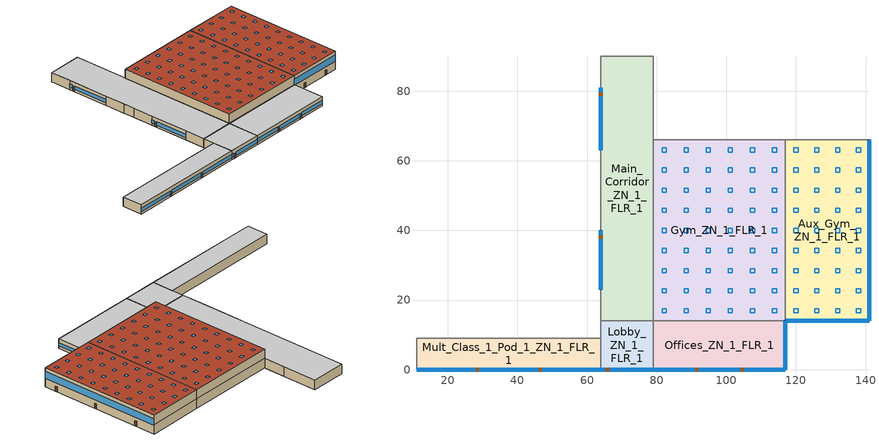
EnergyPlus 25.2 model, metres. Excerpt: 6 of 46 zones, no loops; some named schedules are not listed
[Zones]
Mult_Class_1_Pod_1_ZN_1_FLR_1
 floor ground (Mult_Class_1_Pod_1_ZN_1_FLR_1_Floor_Ffactor): 11,9 64,9 64,0 11,0 z0
 wall outside (nonres_ext_wall_grd): 11,0 64,0 z0:4
 wall to Lobby_ZN_1_FLR_1 (int_wall): 64,0 64,9 z0:4
 wall to Corridor_Pod_1_ZN_1_FLR_1 (int_wall): 64,9 11,9 z0:4
 wall to Corner_Class_1_Pod_1_ZN_1_FLR_1 (int_wall): 11,9 11,0 z0:4
 window (NonresWindow_U_0.369_SHGC_0.357): 11.05,0 27.87,0 / 29.09,0 45.91,0 / 47.13,0 63.95,0 z1.03:2.5
 door (Swinging Door_con): 28.05,0 28.96,0 / 46.08,0 46.99,0 z0:2.13
 ceiling to Mult_Class_1_Pod_1_ZN_1_FLR_2 (int_slab_ceiling): 11,0 64,0 64,9 11,9 z4
Main_Corridor_ZN_1_FLR_1
 floor ground (Main_Corridor_ZN_1_FLR_1_Floor_Ffactor): 64,90 79,90 79,14 64,14 z0
 wall outside (nonres_ext_wall_grd): 64,81 64,63 / 64,40 64,23 z0:4
 wall to Lobby_ZN_1_FLR_1 (int_wall): 64,14 79,14 z0:4
 wall to Gym_ZN_1_FLR_1 (int_wall): 79,14 79,66 z0:4
 wall to Mech_ZN_1_FLR_1 (int_wall): 79,66 79,75 z0:4
 wall to Auditorium_ZN_1_FLR_1 (int_wall): 79,75 79,90 z0:4
 wall to Bathrooms_ZN_1_FLR_1 (int_wall): 79,90 64,90 z0:4
 wall to Mult_Class_1_Pod_3_ZN_1_FLR_1 (int_wall): 64,90 64,81 z0:4
 wall to Mult_Class_2_Pod_2_ZN_1_FLR_1 (int_wall): 64,63 64,54 z0:4
 wall to Corridor_Pod_2_ZN_1_FLR_1 (int_wall): 64,54 64,49 z0:4
 wall to Mult_Class_1_Pod_2_ZN_1_FLR_1 (int_wall): 64,49 64,40 z0:4
 wall to Mult_Class_2_Pod_1_ZN_1_FLR_1 (int_wall): 64,23 64,14 z0:4
 window (NonresWindow_U_0.369_SHGC_0.357): 64,80.95 64,79.73 / 64,78.51 64,63.05 z1:2.51; 64,39.95 64,38.73 / 64,37.51 64,23.05 z0.99:2.51
 door (Swinging Door_con): 64,79.62 64,78.7 / 64,38.55 64,37.63 z0:2.13
 ceiling to Main_Corridor_ZN_1_FLR_2 (int_slab_ceiling): 64,14 79,14 79,90 64,90 z4
Lobby_ZN_1_FLR_1
 floor ground (Lobby_ZN_1_FLR_1_Floor_Ffactor): 64,14 79,14 79,0 64,0 z0
 wall outside (nonres_ext_wall_grd): 64,0 79,0 z0:4
 wall to Offices_ZN_1_FLR_1 (int_wall): 79,0 79,14 z0:4
 wall to Corridor_Pod_1_ZN_1_FLR_1 (int_wall): 64,14 64,9 z0:4
 window (NonresWindow_U_0.369_SHGC_0.357): 64.05,0 65.27,0 / 66.49,0 78.95,0 z0.97:2.51
 door (Swinging Door_con): 65.43,0 66.35,0 z0:2.13
 ceiling to Lobby_ZN_1_FLR_2 (int_slab_ceiling): 64,0 79,0 79,14 64,14 z4
Offices_ZN_1_FLR_1
 floor ground (Offices_ZN_1_FLR_1_Floor_Ffactor): 79,14 117,14 117,0 79,0 z0
 wall outside (nonres_ext_wall_grd): 79,0 117,0 117,14 z0:4
 wall to Gym_ZN_1_FLR_1 (int_wall): 117,14 79,14 z0:4
 window (NonresWindow_U_0.369_SHGC_0.357): 117,0.05 117,13.95 z1.1:2.51; 79.05,0 90.87,0 / 92.09,0 103.91,0 / 105.13,0 116.95,0 z1:2.5
 door (Swinging Door_con): 91.08,0 91.99,0 / 104.08,0 104.99,0 z0:2.13
 ceiling to Offices_ZN_1_FLR_2 (int_slab_ceiling): 79,0 117,0 117,14 79,14 z4
Gym_ZN_1_FLR_1
 floor adiabatic (Gym_ZN_1_FLR_1_Floor_Ffactor): 79,66 117,66 117,14 79,14 z0
 wall to Aux_Gym_ZN_1_FLR_1 (int_wall): 117,14 117,66 z0:4; 117,14 117,66 z4:8
 wall to Mech_ZN_1_FLR_1 (int_wall): 117,66 79,66 z0:4
 wall to Offices_ZN_1_FLR_2 (int_wall): 79,14 117,14 z4:8
 wall to Mech_ZN_1_FLR_2 (int_wall): 117,66 79,66 z4:8
 wall to Main_Corridor_ZN_1_FLR_2 (int_wall): 79,66 79,14 z4:8
 roof outside (nonres_roof): 79,14 117,14 117,66 79,66 z8
 skylight (NonresSkylight_U_0.5_SHGC_0.4): 81.56,16.28 82.78,16.28 82.78,17.5 81.56,17.5 z8; 87.89,16.28 89.11,16.28 89.11,17.5 87.89,17.5 z8; 94.22,16.28 95.44,16.28 95.44,17.5 94.22,17.5 z8; 100.56,16.28 101.78,16.28 101.78,17.5 100.56,17.5 z8; 106.89,16.28 108.11,16.28 108.11,17.5 106.89,17.5 z8; 113.22,16.28 114.44,16.28 114.44,17.5 113.22,17.5 z8; 81.56,22.06 82.78,22.06 82.78,23.28 81.56,23.28 z8; 87.89,22.06 89.11,22.06 89.11,23.28 87.89,23.28 z8; 94.22,22.06 95.44,22.06 95.44,23.28 94.22,23.28 z8; 100.56,22.06 101.78,22.06 101.78,23.28 100.56,23.28 z8; 106.89,22.06 108.11,22.06 108.11,23.28 106.89,23.28 z8; 113.22,22.06 114.44,22.06 114.44,23.28 113.22,23.28 z8; 81.56,27.83 82.78,27.83 82.78,29.05 81.56,29.05 z8; 87.89,27.83 89.11,27.83 89.11,29.05 87.89,29.05 z8; 94.22,27.83 95.44,27.83 95.44,29.05 94.22,29.05 z8; 100.56,27.83 101.78,27.83 101.78,29.05 100.56,29.05 z8; 106.89,27.83 108.11,27.83 108.11,29.05 106.89,29.05 z8; 113.22,27.83 114.44,27.83 114.44,29.05 113.22,29.05 z8; 81.56,33.61 82.78,33.61 82.78,34.83 81.56,34.83 z8; 87.89,33.61 89.11,33.61 89.11,34.83 87.89,34.83 z8; 94.22,33.61 95.44,33.61 95.44,34.83 94.22,34.83 z8; 100.56,33.61 101.78,33.61 101.78,34.83 100.56,34.83 z8; 106.89,33.61 108.11,33.61 108.11,34.83 106.89,34.83 z8; 113.22,33.61 114.44,33.61 114.44,34.83 113.22,34.83 z8; 81.56,39.39 82.78,39.39 82.78,40.61 81.56,40.61 z8; 87.89,39.39 89.11,39.39 89.11,40.61 87.89,40.61 z8; 94.22,39.39 95.44,39.39 95.44,40.61 94.22,40.61 z8; 100.56,39.39 101.78,39.39 101.78,40.61 100.56,40.61 z8; 106.89,39.39 108.11,39.39 108.11,40.61 106.89,40.61 z8; 113.22,39.39 114.44,39.39 114.44,40.61 113.22,40.61 z8; 81.56,45.17 82.78,45.17 82.78,46.39 81.56,46.39 z8; 87.89,45.17 89.11,45.17 89.11,46.39 87.89,46.39 z8; 94.22,45.17 95.44,45.17 95.44,46.39 94.22,46.39 z8; 100.56,45.17 101.78,45.17 101.78,46.39 100.56,46.39 z8; 106.89,45.17 108.11,45.17 108.11,46.39 106.89,46.39 z8; 113.22,45.17 114.44,45.17 114.44,46.39 113.22,46.39 z8; 81.56,50.95 82.78,50.95 82.78,52.17 81.56,52.17 z8; 87.89,50.95 89.11,50.95 89.11,52.17 87.89,52.17 z8; 94.22,50.95 95.44,50.95 95.44,52.17 94.22,52.17 z8; 100.56,50.95 101.78,50.95 101.78,52.17 100.56,52.17 z8; 106.89,50.95 108.11,50.95 108.11,52.17 106.89,52.17 z8; 113.22,50.95 114.44,50.95 114.44,52.17 113.22,52.17 z8; 81.56,56.72 82.78,56.72 82.78,57.94 81.56,57.94 z8; 87.89,56.72 89.11,56.72 89.11,57.94 87.89,57.94 z8; 94.22,56.72 95.44,56.72 95.44,57.94 94.22,57.94 z8; 100.56,56.72 101.78,56.72 101.78,57.94 100.56,57.94 z8; 106.89,56.72 108.11,56.72 108.11,57.94 106.89,57.94 z8; 113.22,56.72 114.44,56.72 114.44,57.94 113.22,57.94 z8; 81.56,62.5 82.78,62.5 82.78,63.72 81.56,63.72 z8; 87.89,62.5 89.11,62.5 89.11,63.72 87.89,63.72 z8; 94.22,62.5 95.44,62.5 95.44,63.72 94.22,63.72 z8; 100.56,62.5 101.78,62.5 101.78,63.72 100.56,63.72 z8; 106.89,62.5 108.11,62.5 108.11,63.72 106.89,63.72 z8; 113.22,62.5 114.44,62.5 114.44,63.72 113.22,63.72 z8
Aux_Gym_ZN_1_FLR_1
 floor ground (Aux_Gym_ZN_1_FLR_1_Floor_Ffactor): 117,66 141,66 141,14 117,14 z0
 wall outside (nonres_ext_wall_grd): 117,14 141,14 141,66 z0:8
 wall to Kitchen_ZN_1_FLR_1 (int_wall): 141,66 117,66 z0:4
 wall to LIBRARY_MEDIA_CENTER_ZN_1_FLR_2 (int_wall): 141,66 117,66 z4:8
 window (NonresWindow_U_0.369_SHGC_0.357): 117.05,14 140.95,14 z3.69:6.51; 141,14.05 141,65.95 z3.7:6.5
 door (Swinging Door_con): 122.72,14 123.64,14 / 135.15,14 136.06,14 / 141,18.84 141,19.75 / 141,37.53 141,38.44 / 141,56.72 141,57.64 z0:2.13
 roof outside (nonres_roof): 117,14 141,14 141,66 117,66 z8
 skylight (NonresSkylight_U_0.5_SHGC_0.4): 119.39,16.28 120.61,16.28 120.61,17.5 119.39,17.5 z8; 125.39,16.28 126.61,16.28 126.61,17.5 125.39,17.5 z8; 131.39,16.28 132.61,16.28 132.61,17.5 131.39,17.5 z8; 137.39,16.28 138.61,16.28 138.61,17.5 137.39,17.5 z8; 119.39,22.06 120.61,22.06 120.61,23.28 119.39,23.28 z8; 125.39,22.06 126.61,22.06 126.61,23.28 125.39,23.28 z8; 131.39,22.06 132.61,22.06 132.61,23.28 131.39,23.28 z8; 137.39,22.06 138.61,22.06 138.61,23.28 137.39,23.28 z8; 119.39,27.83 120.61,27.83 120.61,29.05 119.39,29.05 z8; 125.39,27.83 126.61,27.83 126.61,29.05 125.39,29.05 z8; 131.39,27.83 132.61,27.83 132.61,29.05 131.39,29.05 z8; 137.39,27.83 138.61,27.83 138.61,29.05 137.39,29.05 z8; 119.39,33.61 120.61,33.61 120.61,34.83 119.39,34.83 z8; 125.39,33.61 126.61,33.61 126.61,34.83 125.39,34.83 z8; 131.39,33.61 132.61,33.61 132.61,34.83 131.39,34.83 z8; 137.39,33.61 138.61,33.61 138.61,34.83 137.39,34.83 z8; 119.39,39.39 120.61,39.39 120.61,40.61 119.39,40.61 z8; 125.39,39.39 126.61,39.39 126.61,40.61 125.39,40.61 z8; 131.39,39.39 132.61,39.39 132.61,40.61 131.39,40.61 z8; 137.39,39.39 138.61,39.39 138.61,40.61 137.39,40.61 z8; 119.39,45.17 120.61,45.17 120.61,46.39 119.39,46.39 z8; 125.39,45.17 126.61,45.17 126.61,46.39 125.39,46.39 z8; 131.39,45.17 132.61,45.17 132.61,46.39 131.39,46.39 z8; 137.39,45.17 138.61,45.17 138.61,46.39 137.39,46.39 z8; 119.39,50.95 120.61,50.95 120.61,52.17 119.39,52.17 z8; 125.39,50.95 126.61,50.95 126.61,52.17 125.39,52.17 z8; 131.39,50.95 132.61,50.95 132.61,52.17 131.39,52.17 z8; 137.39,50.95 138.61,50.95 138.61,52.17 137.39,52.17 z8; 119.39,56.72 120.61,56.72 120.61,57.94 119.39,57.94 z8; 125.39,56.72 126.61,56.72 126.61,57.94 125.39,57.94 z8; 131.39,56.72 132.61,56.72 132.61,57.94 131.39,57.94 z8; 137.39,56.72 138.61,56.72 138.61,57.94 137.39,57.94 z8; 119.39,62.5 120.61,62.5 120.61,63.72 119.39,63.72 z8; 125.39,62.5 126.61,62.5 126.61,63.72 125.39,63.72 z8; 131.39,62.5 132.61,62.5 132.61,63.72 131.39,63.72 z8; 137.39,62.5 138.61,62.5 138.61,63.72 137.39,63.72 z8
[Building]
SchoolSecondary: North Axis=0; Terrain=City; Loads Convergence Tolerance Value=0.04; Temperature Convergence Tolerance Value=0.2; Solar Distribution=FullInteriorAndExterior; Maximum Number of Warmup Days=50; Minimum Number of Warmup Days=6
[Site:Location]
Albuquerque.Intl.Sunport_NM_USA WMO=723650: Latitude=35.04; Longitude=-106.62; Time Zone=-7; Elevation=1620
[SizingPeriod:DesignDay] Day of Month=21; DryBulb Temperature Range Modifier Type=DefaultMultipliers; Humidity Condition Type=Wetbulb; Barometric Pressure=83318; Rain Indicator=No; Snow Indicator=No; Daylight Saving Time Indicator=No
Name | Month | Day Type | Maximum DryBulb Temperature | Daily DryBulb Temperature Range | Wetbulb or DewPoint at Maximum DryBulb | Wind Speed | Wind Direction | Solar Model Indicator | Sky Clearness | ASHRAE Clear Sky Optical Depth for Beam Irradiance taub | ASHRAE Clear Sky Optical Depth for Diffuse Irradiance taud
Albuquerque.Intl.Sunport_NM_USA Ann Htg 99.6% Condns DB | 12 | WinterDesignDay | -7.9 | 0 | -7.9 | 3.2 | 0 | ASHRAEClearSky | 0
Albuquerque.Intl.Sunport_NM_USA Ann Clg .4% Condns DB=>MWB | 7 | SummerDesignDay | 35.1 | 13.5 | 15.7 | 4.4 | 220 | ASHRAETau |  | 0.463 | 1.887
[Site:GroundTemperature:FCfactorMethod]
January Ground Temperature=13.7; February Ground Temperature=7; March Ground Temperature=2.1; April Ground Temperature=2.6; May Ground Temperature=4.3; June Ground Temperature=8.8; July Ground Temperature=13.9; August Ground Temperature=17.8; September Ground Temperature=23.2; October Ground Temperature=25.6; November Ground Temperature=24.1; December Ground Temperature=20.5
[Site:WaterMainsTemperature]
Calculation Method=CORRELATION; Annual Average Outdoor Air Temperature=13.6333; Maximum Difference In Monthly Average Outdoor Air Temperatures=23.5
[Material]
Name | Roughness | Thickness | Conductivity | Density | Specific Heat | Thermal Absorptance | Solar Absorptance | Visible Absorptance
Std Wood 6inch | MediumSmooth | 0.15 | 0.12 | 540 | 1210 | 0.9 | 0.7 | 0.7
F07 25mm stucco | Smooth | 0.0254 | 0.72 | 1856 | 840 | 0.9 | 0.7 | 0.7
F08 Metal surface | Smooth | 0.0008 | 45.28 | 7824 | 500
F13 Built-up roofing | Rough | 0.0095 | 0.16 | 1120 | 1460 | 0.9 | 0.77
G01 13mm gypsum board | Smooth | 0.0127 | 0.16 | 800 | 1090 | 0.9 | 0.7 | 0.5
G01 16mm gypsum board | MediumSmooth | 0.0159 | 0.16 | 800 | 1090
100mm Normalweight concrete floor | MediumRough | 0.1016 | 2.31 | 2322 | 832
[Material:NoMass] Thermal Absorptance=0.9; Solar Absorptance=0.7
Name | Roughness | Thermal Resistance | Visible Absorptance
Opaque Door panel_con | MediumRough | 0.475973 | 0.7
CP02 CARPET PAD | VeryRough | 0.21648 | 0.8
Nonres_Roof_Insulation | MediumSmooth | 5.30668 | 0.7
Nonres_Exterior_Wall_Insulation_grd | MediumSmooth | 1.34659 | 0.7
[WindowMaterial:SimpleGlazingSystem]
Name | UFactor | Solar Heat Gain Coefficient | Visible Transmittance
Nonres Window Glazing Layer | 2.09528 | 0.357 | 0.3927
Nonres Skylight Glazing Layer | 2.83913 | 0.4 | 0.4
[Construction]
Swinging Door_con: Opaque Door panel_con
InteriorFurnishings: Std Wood 6inch
int_wall: G01 13mm gypsum board, G01 13mm gypsum board
int_slab_ceiling: CP02 CARPET PAD, 100mm Normalweight concrete floor
nonres_roof: F13 Built-up roofing, Nonres_Roof_Insulation, F08 Metal surface
nonres_ext_wall_grd: F07 25mm stucco, G01 16mm gypsum board, Nonres_Exterior_Wall_Insulation_grd, G01 16mm gypsum board
NonresWindow_U_0.369_SHGC_0.357: Nonres Window Glazing Layer
NonresSkylight_U_0.5_SHGC_0.4: Nonres Skylight Glazing Layer
[Construction:FfactorGroundFloor] FFactor=0.90012
Name | Area | PerimeterExposed
Mult_Class_1_Pod_1_ZN_1_FLR_1_Floor_Ffactor | 477 | 53
Main_Corridor_ZN_1_FLR_1_Floor_Ffactor | 1140 | 35
Lobby_ZN_1_FLR_1_Floor_Ffactor | 210 | 15
Offices_ZN_1_FLR_1_Floor_Ffactor | 532 | 52
Gym_ZN_1_FLR_1_Floor_Ffactor | 1976 | 0
Aux_Gym_ZN_1_FLR_1_Floor_Ffactor | 1248 | 76
[Zone] Type=1; Multiplier=1; Ceiling Height=4; Floor Area=autocalculate; Part of Total Floor Area=Yes
Name | Volume
Mult_Class_1_Pod_1_ZN_1_FLR_1 | 1908
Main_Corridor_ZN_1_FLR_1 | 4560
Lobby_ZN_1_FLR_1 | 840
Offices_ZN_1_FLR_1 | 2128
Gym_ZN_1_FLR_1 | 15808
Aux_Gym_ZN_1_FLR_1 | 9984
[InternalMass] Construction=InteriorFurnishings
Name | Zone or ZoneList | Surface Area
Mult_Class_1_Pod_1_ZN_1_FLR_1_InternalMass_1 | Mult_Class_1_Pod_1_ZN_1_FLR_1 | 954
Main_Corridor_ZN_1_FLR_1_InternalMass_1 | Main_Corridor_ZN_1_FLR_1 | 2280
Lobby_ZN_1_FLR_1_InternalMass_1 | Lobby_ZN_1_FLR_1 | 420
Offices_ZN_1_FLR_1_InternalMass_1 | Offices_ZN_1_FLR_1 | 1064
Gym_ZN_1_FLR_1_InternalMass_1 | Gym_ZN_1_FLR_1 | 3952
Aux_Gym_ZN_1_FLR_1_InternalMass_1 | Aux_Gym_ZN_1_FLR_1 | 2496
[People] Fraction Radiant=0.3; Sensible Heat Fraction=AUTOCALCULATE; Activity Level Schedule=ACTIVITY_SCH; Enable ASHRAE 55 Comfort Warnings=No; Mean Radiant Temperature Calculation Type=EnclosureAveraged; Work Efficiency Schedule=WORK_EFF_SCH; Clothing Insulation Calculation Method=ClothingInsulationSchedule; Clothing Insulation Schedule=CLOTHING_SCH; Air Velocity Schedule=AIR_VELO_SCH; Thermal Comfort Model 1 Type=FANGER
Name | Zone or ZoneList or Space or SpaceList | Number of People Schedule | Number of People Calculation Method | Floor Area per Person | Number of People
Mult_Class_1_Pod_1_ZN_1_FLR_1 | Mult_Class_1_Pod_1_ZN_1_FLR_1 | BLDG_OCC_SCH | Area/Person | 2.654
Offices_ZN_1_FLR_1 | Offices_ZN_1_FLR_1 | BLDG_OCC_SCH_Offices_w_SB | Area/Person | 18.579
Gym_ZN_1_FLR_1 | Gym_ZN_1_FLR_1 | BLDG_OCC_SCH_Gym | Area/Person | 3.096771
Aux_Gym_ZN_1_FLR_1 | Aux_Gym_ZN_1_FLR_1 | BLDG_OCC_SCH_Gym | Area/Person | 3.096771
LOBBY_ZN_1_FLR_1 | LOBBY_ZN_1_FLR_1 | BLDG_OCC_SCH | People |  | 22.607
MAIN_CORRIDOR_ZN_1_FLR_1 | MAIN_CORRIDOR_ZN_1_FLR_1 | BLDG_OCC_SCH | People |  | 61.361
[Lights] Design Level Calculation Method=Watts/Area; Return Air Fraction=0; Fraction Radiant=0.37; Fraction Visible=0.2; Fraction Replaceable=1; EndUse Subcategory=LightsWired; Return Air Fraction Calculated from Plenum Temperature=No
Name | Zone or ZoneList or Space or SpaceList | Schedule | Watts per Floor Area
Mult_Class_1_Pod_1_ZN_1_FLR_1_Lights | Mult_Class_1_Pod_1_ZN_1_FLR_1 | ltg_sch_classroom | 7.42257
Main_Corridor_ZN_1_FLR_1_Lights | Main_Corridor_ZN_1_FLR_1 | ltg_sch_corridor | 4.299174
Lobby_ZN_1_FLR_1_Lights | Lobby_ZN_1_FLR_1 | ltg_sch_lobby | 7.750008
Offices_ZN_1_FLR_1_Lights | Offices_ZN_1_FLR_1 | ltg_sch_office | 6.416874
Gym_ZN_1_FLR_1_Lights | Gym_ZN_1_FLR_1 | ltg_sch_gym | 7.188129
Aux_Gym_ZN_1_FLR_1_Lights | Aux_Gym_ZN_1_FLR_1 | ltg_sch_gym | 7.188129
[ElectricEquipment] Schedule=BLDG_EQUIP_SCH; Design Level Calculation Method=EquipmentLevel; Fraction Latent=0; Fraction Radiant=0.5; Fraction Lost=0; EndUse Subcategory=MiscPlug
Name | Zone or ZoneList or Space or SpaceList | Design Level
Mult_Class_1_Pod_1_ZN_1_FLR_1_PlugMisc_Equip | Mult_Class_1_Pod_1_ZN_1_FLR_1 | 4770
Main_Corridor_ZN_1_FLR_1_PlugMisc_Equip | Main_Corridor_ZN_1_FLR_1 | 4560
Lobby_ZN_1_FLR_1_PlugMisc_Equip | Lobby_ZN_1_FLR_1 | 840
Offices_ZN_1_FLR_1_PlugMisc_Equip | Offices_ZN_1_FLR_1 | 5745.6
Gym_ZN_1_FLR_1_PlugMisc_Equip | Gym_ZN_1_FLR_1 | 9880
Aux_Gym_ZN_1_FLR_1_PlugMisc_Equip | Aux_Gym_ZN_1_FLR_1 | 6240
[ZoneInfiltration:DesignFlowRate] Temperature Term Coefficient=0; Velocity Squared Term Coefficient=0
Name | Zone or ZoneList or Space or SpaceList | Schedule | Design Flow Rate Calculation Method | Flow Rate per Exterior Surface Area | Constant Term Coefficient | Velocity Term Coefficient | Design Flow Rate
Mult_Class_1_Pod_1_ZN_1_FLR_1_Infiltration | Mult_Class_1_Pod_1_ZN_1_FLR_1 | INFIL_SCH_PNNL | Flow/ExteriorWallArea | 0.000569572 | 0 | 0.224
Main_Corridor_ZN_1_FLR_1_Infiltration | Main_Corridor_ZN_1_FLR_1 | INFIL_SCH_PNNL | Flow/ExteriorWallArea | 0.000569572 | 0 | 0.224
Lobby_ZN_1_FLR_1_Infiltration | Lobby_ZN_1_FLR_1 | INFIL_SCH_PNNL | Flow/ExteriorWallArea | 0.000569572 | 0 | 0.224
Lobby_ZN_1_FLR_1_Door_Infiltration | Lobby_ZN_1_FLR_1 | INFIL_Door_Opening_SCH | Flow/Zone |  | 1 | 0 | 5.11449
Offices_ZN_1_FLR_1_Infiltration | Offices_ZN_1_FLR_1 | INFIL_SCH_PNNL | Flow/ExteriorWallArea | 0.000569572 | 0 | 0.224
Gym_ZN_1_FLR_1_Infiltration | Gym_ZN_1_FLR_1 | INFIL_SCH_PNNL | Flow/ExteriorWallArea | 0.000569572 | 0 | 0.224
Aux_Gym_ZN_1_FLR_1_Infiltration | Aux_Gym_ZN_1_FLR_1 | INFIL_SCH_PNNL | Flow/ExteriorWallArea | 0.000569572 | 0 | 0.224
[Exterior:Lights] Control Option=AstronomicalClock; EndUse Subcategory=General
Name | Schedule | Design Level
Exterior_Lights_a | Exterior_lighting_schedule_a | 453.7
Exterior_Lights_b | Exterior_lighting_schedule_b_2016 | 2195.85
Exterior_Lights_c | Exterior_lighting_schedule_c_2016 | 2015.29
[HVACTemplate:Zone:VRF]
Mult_Class_1_Pod_1_ZN_1_FLR_1: Template VRF System=VRF_System_1; Heating Outdoor Air Flow Rate=Autosize; No Load Outdoor Air Flow Rate=Autosize; Outdoor Air Method=Autosize; Outdoor Air Flow Rate per Person=Autosize; Cooling Coil Type=Autosize; Cooling Coil Availability Schedule=Autosize; Heat Pump Heating Coil Type=Autosize; Zone Terminal Unit On Parasitic Electric Energy Use=Autosize; Zone Terminal Unit Off Parasitic Electric Energy Use=-5
[ZoneControl:Thermostat] Control Type Schedule=ThermostatSetpoint:DualSetpoint; Control 1=Htg-SetP-Sch
Name | Zone or ZoneList
Thermostat_Mult_Class_1_Pod_1_ZN_1_FLR_1 | Mult_Class_1_Pod_1_ZN_1_FLR_1
Thermostat_Main_Corridor_ZN_1_FLR_1 | Main_Corridor_ZN_1_FLR_1
Thermostat_Lobby_ZN_1_FLR_1 | Lobby_ZN_1_FLR_1
Thermostat_Offices_ZN_1_FLR_1 | Offices_ZN_1_FLR_1
Thermostat_Gym_ZN_1_FLR_1 | Gym_ZN_1_FLR_1
Thermostat_Aux_Gym_ZN_1_FLR_1 | Aux_Gym_ZN_1_FLR_1
[Schedule:Compact]
BLDG_OCC_SCH: Through: 6/15, For: Weekdays, Until: 08:00, 0, Until: 16:00, 0.95, Until: 21:00, 0.15, Until: 24:00, 0, For: SummerDesignDay, Until: 08:00, 1e-09, Until: 16:00, 0.95, Until: 21:00, 0.15, Until: 24:00, 1e-09, For: WeekEnds WinterDesignDay Holidays AllOtherDays, Until: 24:00, 0, Through: 9/15, For: Weekdays, Until: 08:00, 0, Until: 16:00, 0.15, Until: 21:00, 0.15, Until: 24:00, 0, For: SummerDesignDay, Until: 24:00, 0.95, For: WeekEnds WinterDesignDay Holidays AllOtherDays, Until: 24:00, 0, Through: 12/31, For: Weekdays, Until: 08:00, 0, Until: 16:00, 0.95, Until: 21:00, 0.15, Until: 24:00, 0, For: SummerDesignDay, Until: 08:00, 1e-09, Until: 16:00, 0.95, Until: 21:00, 0.15, Until: 24:00, 1e-09, For: WeekEnds WinterDesignDay Holidays AllOtherDays, Until: 24:00, 0
WORK_EFF_SCH: Through: 12/31, For: AllDays, Until: 24:00, 0
AIR_VELO_SCH: Through: 12/31, For: AllDays, Until: 24:00, 0.2
CLOTHING_SCH: Through: 04/30, For: AllDays, Until: 24:00, 1.1, Through: 09/30, For: AllDays, Until: 24:00, 0.6, Through: 12/31, For: AllDays, Until: 24:00, 1.1
ACTIVITY_SCH: Through: 12/31, For: AllDays, Until: 24:00, 120
